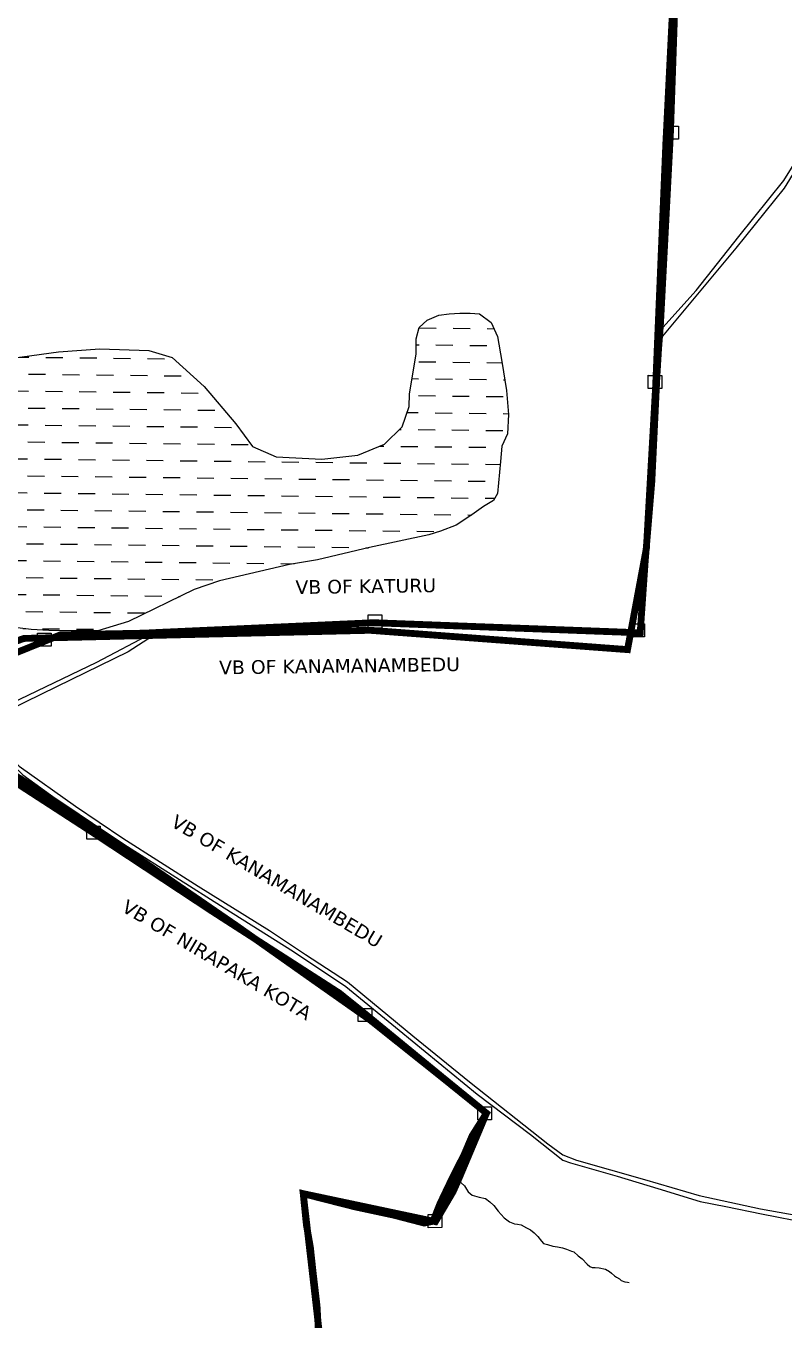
# Model space of a CAD drawing. Header units: inches. Extents: x 360616 to 379062, y 1506291 to 1520405.
# Drawn here: x 373932 to 375038, y 1514487 to 1516374 of the extents above; entities that cross this region are included whole.
import ezdxf

# ---------------------------------------------------------------- set-up
doc = ezdxf.new("R2010")
doc.units = ezdxf.units.IN
doc.header["$MEASUREMENT"] = 0
doc.linetypes.add('ACAD_ISO03W100', pattern=[30, 12, -18])
doc.linetypes.add('BORDER', pattern=[1.75, 0.5, -0.25, 0.5, -0.25, 0, -0.25])
doc.layers.add('ROAD', color=1, linetype='Continuous', lineweight=25)
doc.layers.add('VILL_BOUNDARY', color=6, linetype='BORDER', lineweight=30)
for name, color, linetype in [('Steems', 4, 'Continuous'), ('stons', 1, 'Continuous'), ('WATER_BODY', 4, 'Continuous'), ('ZTEXT', 7, 'Continuous')]:
    doc.layers.add(name, color=color, linetype=linetype)
doc.styles.get("Standard").update_dxf_attribs({"font": 'verdana.TTF'})

msp = doc.modelspace()

# ---------------------------------------------------------------- hatches: boundary and pattern name
at = {"layer": 'WATER_BODY'}
h = msp.add_hatch(dxfattribs=at)
h.set_pattern_fill('DASH', color=4, scale=197.841056, angle=-0.6743, style=0)
h.set_pattern_definition([(359.325697, (326163.774, 1504062.728), (25.019457, 24.437382), [24.730132, -24.730132])])
h.paths.add_polyline_path([(373215.9, 1517130.4), (373181.4, 1517148.9), (373140, 1517169.5), (373086.9, 1517184.3), (373010.5, 1517186.3), (372951.7, 1517181), (372863.7, 1517153.9), (372801.4, 1517139.8), (372769.8, 1517118.8), (372738.9, 1517107), (372715.1, 1517091.4), (372712.1, 1517073.8), (372726.1, 1517051.7), (372747.5, 1517042.1), (372832.8, 1517008.7), (372943.3, 1516993), (373014.3, 1517002), (373088.1, 1517011.1), (373174.7, 1517007.8), (373200.5, 1517008.6), (373219.9, 1517020.4), (373228.3, 1517031.9), (373231.8, 1517052.2), (373239.5, 1517099.3), (373231, 1517119.7)])
h.paths.add_polyline_path([(373734.3, 1516965.3), (373672.5, 1516925.6), (373657, 1516897.4), (373636.3, 1516854.5), (373628.7, 1516801.5), (373627.5, 1516753.6), (373627.2, 1516723.9), (373630.8, 1516709.3), (373647.1, 1516703.5), (373700.8, 1516704.7), (373743.9, 1516710.5), (373773.6, 1516711.4), (373875.6, 1516719.7), (373922.4, 1516721.6), (373954.7, 1516733.9), (373968.2, 1516747.6), (373977.4, 1516776.5), (374006.2, 1516860.3), (374003.3, 1516888.1), (373994, 1516904.7), (373979.1, 1516924.4), (373922, 1516962.5), (373890, 1516976.7), (373861.1, 1516987.2), (373820.7, 1516984.2), (373792.9, 1516983.3), (373751.6, 1516972.6)])
h.paths.add_polyline_path([(373040.3, 1518035.1), (372991.8, 1518043.6), (372952.5, 1518045), (372917.6, 1518021.1), (372894.7, 1517988.7), (372877.3, 1517974.8), (372863.1, 1517961.9), (372861.5, 1517950.2), (372965.1, 1517928), (373051.7, 1517924.2), (373181.6, 1517938.5), (373226.2, 1517951.1), (373260.9, 1517955.4), (373365.6, 1517966.3), (373450.3, 1517975.8), (373490.1, 1517984.3), (373516.4, 1517993.7), (373522.4, 1517998.1), (373520.4, 1518017.6), (373427.7, 1518029.1), (373398.1, 1518051.9), (373334.5, 1518120), (373285, 1518171.4), (373246.2, 1518185.3), (373188.6, 1518183.8), (373136.1, 1518178.4), (373102.2, 1518180.4), (373076.9, 1518167.5), (373058.5, 1518132.2), (373060.7, 1518095.1), (373057.5, 1518069.3), (373052.1, 1518050.7), (373041.6, 1518035.6)])
h.paths.add_polyline_path([(373710.6, 1515538.2), (373669.9, 1515548.1), (373654.2, 1515559.2), (373642.3, 1515577.1), (373631.7, 1515588.7), (373605.4, 1515603.9), (373591.4, 1515609.6), (373583.1, 1515616.2), (373579.3, 1515622.8), (373569, 1515655.9), (373564.1, 1515689.8), (373561.9, 1515736.4), (373562.8, 1515766.5), (373570.4, 1515786.5), (373574, 1515800.9), (373581.5, 1515807.1), (373624.7, 1515814.9), (373667.5, 1515829.4), (373689.9, 1515837.4), (373778.2, 1515864.8), (373873.3, 1515884.5), (373979.6, 1515899.1), (374040.3, 1515903.5), (374111.6, 1515900.6), (374145.7, 1515890.6), (374192.1, 1515848.2), (374238.5, 1515794), (374262.6, 1515761.1), (374297.2, 1515745.9), (374363.9, 1515742.6), (374416.5, 1515748.1), (374455.4, 1515764.4), (374481.1, 1515789.7), (374491, 1515819.4), (374491.6, 1515837), (374501.4, 1515896.1), (374501.2, 1515917.8), (374505.9, 1515934.4), (374517.3, 1515945.1), (374534.5, 1515952.5), (374549.4, 1515954.2), (374565.2, 1515955.3), (374580.1, 1515955.2), (374593.7, 1515954.5), (374610.6, 1515941.7), (374619.9, 1515921.3), (374626.2, 1515884.7), (374632.9, 1515842.3), (374636.2, 1515807.3), (374634.5, 1515779.3), (374626.2, 1515761.4), (374624.5, 1515738.9), (374620, 1515692.1), (374614.2, 1515682), (374599.8, 1515673.3), (374582.6, 1515661.2), (374559.9, 1515646.3), (374537, 1515637.4), (374520.1, 1515631.9), (374433.2, 1515613.6), (374357.5, 1515595.8), (374316.9, 1515588.7), (374214.5, 1515564.9), (374177.4, 1515552.2), (374082, 1515505.7), (374037.2, 1515492), (373965.7, 1515492.4), (373939.9, 1515494.2), (373904, 1515498.2), (373831.5, 1515513.8), (373732.1, 1515532.9)])

# ---------------------------------------------------------------- linework, layer by layer
at = {"layer": 'ROAD', "color": 1}
for points in [[(375480.3, 1516930.4), (375339.8, 1516712.5), (375256, 1516544.7), (375219.4, 1516463.3), (375184.2, 1516387.8), (375129.3, 1516288.3), (375081.1, 1516207.9), (375038, 1516137.5), (374967.8, 1516050.2), (374855.9, 1515916)], [(374856.9, 1515929.4), (374909.9, 1515988.5), (374972, 1516067.1), (375037.5, 1516148.8), (375088.6, 1516230.7), (375149.9, 1516336.1), (375179.5, 1516393.2), (375252.1, 1516548.5), (375336.6, 1516723.4), (375471.4, 1516927.6)], [(373855.1, 1515361.8), (373911.4, 1515386.6), (374035.5, 1515446.5), (374117, 1515489.3)], [(374125, 1515489.7), (374081.2, 1515461.5), (373976.8, 1515410.4), (373861.2, 1515353.9)], [(373800.9, 1515412.8), (373849.6, 1515357), (373884.6, 1515323.3), (373927.6, 1515282), (373977.1, 1515246.8), (374080.4, 1515177.7), (374221.3, 1515088.2), (374322.7, 1515024.5), (374399, 1514973.3), (374476.6, 1514909.6), (374590.4, 1514816.6), (374667.9, 1514757.5), (374715.5, 1514720.4), (374726.3, 1514716.4), (374794.5, 1514696.7), (374853.8, 1514678.9), (374915.8, 1514660.1), (374953.2, 1514652.9), (375005, 1514641.8), (375074.4, 1514628.6)], [(373804.9, 1515414.4), (373855.1, 1515361.8), (373861.2, 1515353.9), (373922.4, 1515294.6), (374004.8, 1515236.2), (374073.8, 1515190), (374183.3, 1515120), (374287.7, 1515055.3), (374340, 1515020.1), (374401.1, 1514980.3), (374496.5, 1514901.6), (374579.2, 1514834.6), (374693.6, 1514744.1), (374715.1, 1514728.1), (374735, 1514720.5), (374834.4, 1514692.2), (374913.9, 1514668.8), (375003.4, 1514649.4), (375189, 1514616.3)]]:
    msp.add_lwpolyline(points, dxfattribs=at)
at = {"layer": 'Steems'}
msp.add_lwpolyline([(374562.8, 1514691.3), (374571.7, 1514682.9), (374574.8, 1514678), (374577.3, 1514674), (374582.9, 1514669.4), (374582.9, 1514669.4), (374593.3, 1514666.1), (374602.7, 1514664.3), (374608.8, 1514659.7), (374614.6, 1514654.3), (374621, 1514645.9), (374629.7, 1514636.1), (374637.7, 1514630.3), (374644.6, 1514627.6), (374649.2, 1514626.9), (374654.7, 1514626), (374662.3, 1514621.7), (374668.2, 1514618.6), (374673.4, 1514614.2), (374679, 1514608.9), (374684.3, 1514602.3), (374687.1, 1514599), (374693, 1514597.2), (374700.8, 1514594.9), (374707.4, 1514593.7), (374714.6, 1514592.4), (374720.7, 1514590.7), (374727.8, 1514587.7), (374731.5, 1514586.4), (374737.6, 1514580.7), (374743.6, 1514576.2), (374750.7, 1514568.8), (374754.7, 1514565.1), (374758.2, 1514563.7), (374762.4, 1514563.6), (374768.5, 1514563.4), (374777.3, 1514561.1), (374783.3, 1514557.8), (374786.4, 1514555.5), (374790.7, 1514551.8), (374793.7, 1514549.6), (374798, 1514547), (374800.4, 1514544.9), (374805.7, 1514542.8), (374809.4, 1514542.3), (374812.1, 1514542)], dxfattribs=at)
at = {"layer": 'stons'}
for points in [[(374865.4, 1516228.1), (374884, 1516228), (374884, 1516208.9), (374864.1, 1516209), (374864.1, 1516228.1), (374865.4, 1516228.1)], [(374840.9, 1515864.6), (374859.6, 1515864.6), (374859.5, 1515845.5), (374839.6, 1515845.6), (374839.6, 1515864.7), (374840.9, 1515864.6)], [(374432.5, 1515515.3), (374451.1, 1515515.4), (374451.2, 1515496.4), (374431.3, 1515496.2), (374431.2, 1515515.4), (374432.5, 1515515.3)], [(374815.8, 1515502.2), (374834.4, 1515502.3), (374834.5, 1515483.3), (374814.6, 1515483.2), (374814.5, 1515502.3), (374815.8, 1515502.2)], [(373950.5, 1515488.5), (373969.2, 1515488.6), (373969.3, 1515469.6), (373949.4, 1515469.5), (373949.3, 1515488.6), (373950.5, 1515488.5)], [(374022.1, 1515207.3), (374040.7, 1515207.4), (374040.8, 1515188.3), (374020.9, 1515188.2), (374020.8, 1515207.3), (374022.1, 1515207.3)], [(374418.2, 1514941.5), (374436.8, 1514941.6), (374436.9, 1514922.6), (374417, 1514922.5), (374416.9, 1514941.6), (374418.2, 1514941.5)], [(374592.7, 1514798.1), (374611.3, 1514798.1), (374611.4, 1514779.1), (374591.5, 1514779), (374591.4, 1514798.1), (374592.7, 1514798.1)], [(374520.1, 1514640.9), (374538.7, 1514641), (374538.8, 1514621.9), (374518.9, 1514621.8), (374518.8, 1514640.9), (374520.1, 1514640.9)]]:
    msp.add_lwpolyline(points, dxfattribs=at)
at = {"layer": 'VILL_BOUNDARY', "linetype": 'ACAD_ISO03W100', "lineweight": -2, "ltscale": 3, "const_width": 10}
for points in [[(372114.4, 1515652.9), (372161.7, 1515634.1), (372267.2, 1515577.4), (372370.4, 1515867.5), (372423.3, 1515857.7), (372561.4, 1515816.5), (372769.5, 1515773.5), (373001.1, 1515721.3), (373341.8, 1515575.1), (373533.7, 1515491.6), (373730.1, 1515409.4), (373929.3, 1515481), (374433.9, 1515492.9), (374809.6, 1515464.7), (374837.2, 1515612.8), (374850.7, 1515849.7), (374865.6, 1516204.3), (374889.2, 1516674.9)], [(374879.2, 1516420.9), (374872.1, 1516215.7), (374857.7, 1515940.4), (374856.9, 1515929.4), (374855.9, 1515916), (374854.9, 1515903.6), (374852.5, 1515863.9), (374852.5, 1515863.9), (374852.5, 1515863.9), (374852.5, 1515863.9), (374845, 1515708.9), (374835.5, 1515595), (374828.1, 1515488.9), (374810.3, 1515489.9), (374439.5, 1515503.9), (374140.9, 1515490.4), (374125, 1515489.7), (374109.1, 1515488.9), (374101, 1515488.6), (373982.7, 1515486.3), (373821.7, 1515421.2)], [(373758.9, 1515369.5), (373877.5, 1515308), (373910.2, 1515285.2), (373952.1, 1515258.5), (374021.9, 1515211.7), (374239.5, 1515062), (374343.5, 1514988.5), (374433.9, 1514924.9), (374540.4, 1514840), (374603.9, 1514788.8), (374583, 1514755.7), (374571.6, 1514728.8), (374553.9, 1514693.9), (374536.4, 1514657.3), (374526, 1514631.2), (374513, 1514628.6), (374468.4, 1514640.2), (374411, 1514652.5), (374336.7, 1514671.4), (374341.4, 1514625.5), (374347.1, 1514593.4), (374351, 1514557.2), (374356.8, 1514507.8), (374360.2, 1514447.5)], [(373891.9, 1515287.5), (374029, 1515198.6), (374203.7, 1515083.3), (374389.1, 1514964), (374427.3, 1514933.3), (374540.3, 1514840.6), (374603.9, 1514788.8), (374566.3, 1514699.5), (374562.8, 1514691.3), (374555.3, 1514674.4), (374529.5, 1514630.6), (374336.7, 1514671.4), (374377.2, 1514320.8)]]:
    msp.add_lwpolyline(points, dxfattribs=at)
at = {"layer": 'WATER_BODY', "color": 4}
msp.add_lwpolyline([(373873.3, 1515884.5), (373979.6, 1515899.1), (374040.3, 1515903.5), (374111.6, 1515900.6), (374145.7, 1515890.6), (374192.1, 1515848.2), (374238.5, 1515794), (374262.6, 1515761.1), (374297.2, 1515745.9), (374363.9, 1515742.6), (374416.5, 1515748.1), (374455.4, 1515764.4), (374481.1, 1515789.7), (374491, 1515819.4), (374491.6, 1515837), (374501.4, 1515896.1), (374501.2, 1515917.8), (374505.9, 1515934.4), (374517.3, 1515945.1), (374534.5, 1515952.5), (374549.4, 1515954.2), (374565.2, 1515955.3), (374580.1, 1515955.2), (374593.7, 1515954.5), (374610.6, 1515941.7), (374619.9, 1515921.3), (374626.2, 1515884.7), (374632.9, 1515842.3), (374636.2, 1515807.3), (374634.5, 1515779.3), (374626.2, 1515761.4), (374624.5, 1515738.9), (374620, 1515692.1), (374614.2, 1515682), (374599.8, 1515673.3), (374582.6, 1515661.2), (374559.9, 1515646.3), (374537, 1515637.4), (374520.1, 1515631.9), (374433.2, 1515613.6), (374357.5, 1515595.8), (374316.9, 1515588.7), (374214.5, 1515564.9), (374177.4, 1515552.2), (374082, 1515505.7), (374037.2, 1515492), (373965.7, 1515492.4), (373939.9, 1515494.2), (373904, 1515498.2)], dxfattribs=at)

# ---------------------------------------------------------------- texts
at = {"layer": 'ZTEXT', "color": 5, "ltscale": 2}
for s, rotation, p in [('VB OF KATURU', 0.7983, (374325.5, 1515545.7)), ('VB OF KANAMANAMBEDU', 0.7983, (374214.1, 1515428.6)), ('VB OF KANAMANAMBEDU', 329.3361, (374142.1, 1515208)), ('VB OF NIRAPAKA KOTA', 329.3361, (374070.4, 1515084))]:
    msp.add_text(s, height=20, rotation=rotation, dxfattribs=at).set_placement(p)

doc.saveas('drawing.dxf')
